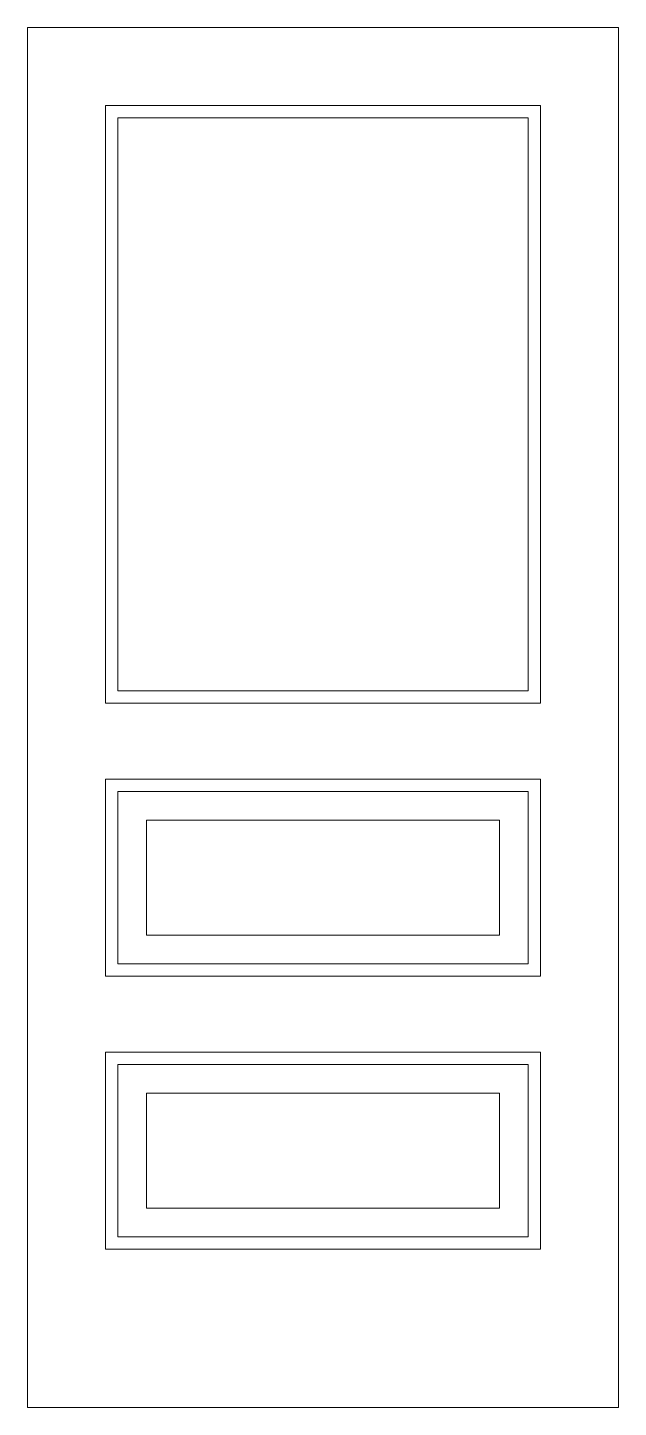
# Model space of a CAD drawing. Header units: millimetres. Extents: x 1875.87 to 1876.77, y 899.1 to 901.2.
import ezdxf

# ---------------------------------------------------------------- set-up
doc = ezdxf.new("R2010")
doc.units = ezdxf.units.MM
doc.layers.get('0').update_dxf_attribs({"lineweight": 9})

# ---------------------------------------------------------------- blocks, each defined once
blk = doc.blocks.new('*U104')
for p, q in [((-0.45, 0), (-0.45, 2.1)), ((-0.45, 2.1), (0.45, 2.1)), ((0.45, 2.1), (0.45, 0)), ((-0.45, 0), (0.45, 0))]:
    blk.add_line(p, q)
for points in [[(-0.33125, 1.98125), (-0.33125, 1.071875), (0.33125, 1.071875), (0.33125, 1.98125)], [(0.3125, 1.9625), (0.3125, 1.090625), (-0.3125, 1.090625), (-0.3125, 1.9625)], [(0.33125, 0.95625), (0.33125, 0.65625), (-0.33125, 0.65625), (-0.33125, 0.95625)], [(0.3125, 0.9375), (0.3125, 0.675), (-0.3125, 0.675), (-0.3125, 0.9375)], [(0.26875, 0.89375), (0.26875, 0.71875), (-0.26875, 0.71875), (-0.26875, 0.89375)], [(-0.33125, 0.540625), (0.33125, 0.540625), (0.33125, 0.240625), (-0.33125, 0.240625)], [(-0.3125, 0.521875), (0.3125, 0.521875), (0.3125, 0.259375), (-0.3125, 0.259375)], [(-0.26875, 0.478125), (0.26875, 0.478125), (0.26875, 0.303125), (-0.26875, 0.303125)]]:
    blk.add_lwpolyline(points, close=True)

msp = doc.modelspace()

# ---------------------------------------------------------------- block references
at = {"ltscale": 0.5}
msp.add_blockref('*U104', (1876.3188, 899.1006), dxfattribs=at)

doc.saveas('drawing.dxf')
